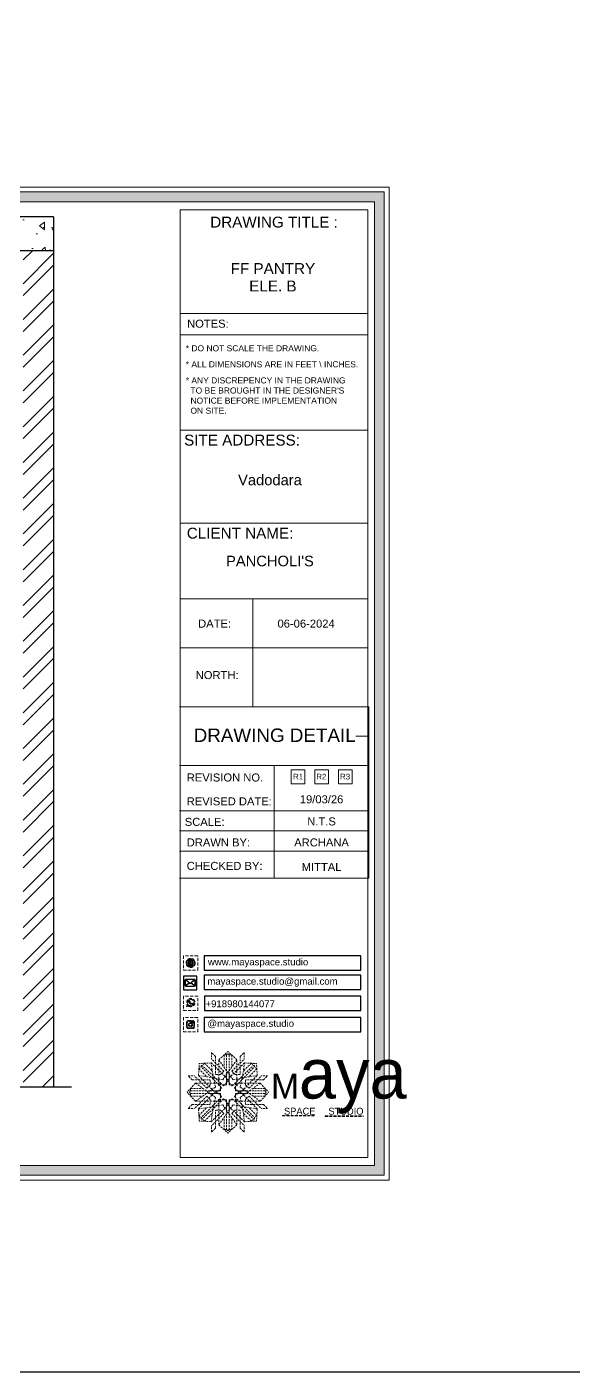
# Model space of a CAD drawing. Header units: millimetres. Extents: x 56222 to 3066687, y -650199 to -121287.
# Drawn here: x 133552.8 to 133633.8, y -184657.9 to -184458.4 of the extents above; entities that cross this region are included whole.
import ezdxf
from ezdxf.enums import TextEntityAlignment as Align

# ---------------------------------------------------------------- set-up
doc = ezdxf.new("R2010")
doc.units = ezdxf.units.MM
doc.header["$MEASUREMENT"] = 0
doc.linetypes.add('CENTER', pattern=[2, 1.25, -0.25, 0.25, -0.25])
doc.linetypes.add('DASHEDX2', pattern=[1.5, 1, -0.5])
doc.layers.add('AR HATCH-7', color=7, linetype='Continuous')
for name, color, linetype, lineweight in [('COLUMN', 1, 'Continuous', 30), ('Dimension', 10, 'DASHEDX2', 20), ('NAME PLATE', 7, 'Continuous', 25), ('SECTION ( SLAB PLine )', 104, 'Continuous', 30), ('TILE', 14, 'Continuous', 9), ('XX~SLAB ( BEAM )~ ( DIM )', 7, 'Continuous', 9)]:
    doc.layers.add(name, color=color, linetype=linetype, lineweight=lineweight)
doc.styles.add('Arial', font='arial.ttf')
doc.styles.get("Standard").update_dxf_attribs({"font": 'arial.ttf', "height": 6})

# ---------------------------------------------------------------- blocks, each defined once
blk = doc.blocks.new('FSFSF')
at = {"color": 42, "lineweight": 5, "true_color": 0xe0ac11}
for p, q in [((28600.03, 143.51), (28600.03, 140.16)), ((28602.15, 141.41), (28600.03, 143.51)), ((28602.15, 141.41), (28602.15, 131.95)), ((28603.86, 139.69), (28608.58, 144.08)), ((28607.9, 142.22), (28606.58, 142.22)), ((28606.58, 142.22), (28606.58, 135.84)), ((28607.9, 142.22), (28608.58, 142.85)), ((28607.9, 142.22), (28607.9, 126.58)), ((28613.31, 139.69), (28608.58, 144.08)), ((28609.27, 142.22), (28608.59, 142.85)), ((28609.27, 142.22), (28609.27, 126.58)), ((28609.27, 142.22), (28610.59, 142.22)), ((28610.59, 142.22), (28610.59, 135.84)), ((28615.02, 141.41), (28617.14, 143.51)), ((28615.02, 141.41), (28615.02, 131.95)), ((28617.14, 143.51), (28617.14, 140.16)), ((28593.19, 131.45), (28593.54, 137.71)), ((28593.39, 135), (28594.56, 136.12)), ((28593.39, 135), (28597.6, 130.78)), ((28599.8, 138.06), (28593.54, 137.71)), ((28595.12, 136.69), (28594.53, 136.69)), ((28594.56, 136.12), (28594.56, 136.71)), ((28605.17, 124.98), (28594.56, 136.12)), ((28596.24, 137.86), (28595.12, 136.69)), ((28606.27, 126.08), (28595.12, 136.69)), ((28596.24, 137.86), (28600.47, 133.65)), ((28601.03, 130), (28599.8, 138.06)), ((28599.8, 138.05), (28608.58, 129.56)), ((28606.47, 133.76), (28600.03, 140.16)), ((28603.86, 126.58), (28603.86, 139.69)), ((28603.86, 139.69), (28608.58, 133.02)), ((28613.31, 139.69), (28608.59, 133.02)), ((28617.37, 138.05), (28608.59, 129.56)), ((28610.7, 133.76), (28617.14, 140.16)), ((28610.9, 126.08), (28622.05, 136.69)), ((28612.02, 124.98), (28622.62, 136.12)), ((28613.31, 126.58), (28613.31, 139.69)), ((28616.14, 130), (28617.37, 138.06)), ((28620.93, 137.86), (28616.7, 133.65)), ((28617.37, 138.06), (28623.63, 137.71)), ((28623.8, 135), (28619.59, 130.78)), ((28620.93, 137.86), (28622.05, 136.69)), ((28622.05, 136.69), (28622.64, 136.69)), ((28622.62, 136.12), (28622.62, 136.71)), ((28623.8, 135), (28622.62, 136.12)), ((28624, 131.45), (28623.65, 137.71)), ((28591.56, 127.39), (28587.17, 122.66)), ((28587.73, 131.22), (28591.08, 131.22)), ((28589.84, 129.1), (28587.73, 131.22)), ((28589.84, 129.1), (28599.29, 129.1)), ((28597.49, 124.78), (28591.08, 131.22)), ((28604.66, 127.39), (28591.56, 127.39)), ((28591.56, 127.39), (28598.23, 122.67)), ((28593.19, 131.45), (28601.69, 122.67)), ((28601.25, 130.22), (28593.19, 131.45)), ((28599.29, 126.5), (28599.29, 129.1)), ((28605.86, 129.18), (28601.03, 130)), ((28602.07, 125.39), (28601.25, 130.22)), ((28604.75, 131.95), (28602.15, 131.95)), ((28603.68, 126.54), (28603.68, 127.39)), ((28604.71, 127.57), (28603.86, 127.57)), ((28604.66, 123.35), (28604.66, 127.39)), ((28604.7, 126.58), (28604.71, 127.57)), ((28606.47, 133.76), (28604.75, 131.95)), ((28605.86, 129.18), (28608.58, 133.02)), ((28606.27, 126.08), (28608.58, 128.27)), ((28607.9, 128.92), (28608.58, 129.56)), ((28607.9, 128.92), (28608.58, 128.27)), ((28611.31, 129.18), (28608.59, 133.02)), ((28609.27, 128.92), (28608.59, 129.56)), ((28609.27, 128.92), (28608.59, 128.27)), ((28610.9, 126.08), (28608.59, 128.27)), ((28610.7, 133.76), (28612.42, 131.95)), ((28611.31, 129.18), (28616.14, 130)), ((28612.42, 131.95), (28615.02, 131.95)), ((28612.46, 126.58), (28612.46, 127.57)), ((28612.46, 127.57), (28613.31, 127.57)), ((28612.52, 123.35), (28612.52, 127.39)), ((28612.52, 127.39), (28625.63, 127.39)), ((28613.51, 126.54), (28613.51, 127.39)), ((28615.12, 125.39), (28615.94, 130.22)), ((28623.99, 131.45), (28615.5, 122.67)), ((28615.94, 130.22), (28624, 131.45)), ((28627.34, 129.1), (28617.89, 129.1)), ((28617.89, 126.5), (28617.89, 129.1)), ((28625.63, 127.39), (28618.96, 122.67)), ((28619.7, 124.78), (28626.1, 131.22)), ((28625.63, 127.39), (28630.02, 122.66)), ((28629.45, 131.22), (28626.1, 131.22)), ((28627.34, 129.1), (28629.45, 131.22)), ((28591.56, 117.94), (28587.17, 122.66)), ((28589.03, 123.35), (28588.4, 122.67)), ((28589.03, 121.98), (28588.4, 122.65)), ((28589.03, 123.35), (28589.03, 124.67)), ((28589.03, 124.67), (28595.4, 124.67)), ((28589.03, 123.35), (28604.66, 123.35)), ((28589.03, 121.98), (28604.66, 121.98)), ((28589.03, 121.98), (28589.03, 120.66)), ((28589.03, 120.66), (28595.4, 120.66)), ((28597.49, 120.54), (28591.08, 114.11)), ((28591.56, 117.94), (28598.23, 122.65)), ((28593.19, 113.88), (28601.69, 122.65)), ((28605.17, 120.35), (28594.56, 109.2)), ((28597.49, 124.78), (28599.29, 126.5)), ((28597.49, 120.54), (28599.29, 118.83)), ((28602.07, 125.39), (28598.23, 122.67)), ((28602.07, 119.94), (28598.23, 122.65)), ((28602.33, 123.35), (28601.69, 122.67)), ((28602.33, 121.98), (28601.69, 122.65)), ((28602.33, 123.35), (28602.97, 122.67)), ((28602.33, 121.98), (28602.97, 122.65)), ((28605.17, 124.98), (28602.97, 122.67)), ((28605.17, 120.35), (28602.97, 122.65)), ((28604.66, 126.54), (28603.68, 126.54)), ((28607.9, 126.58), (28603.86, 126.58)), ((28604.66, 121.98), (28604.66, 117.94)), ((28609.27, 126.58), (28613.31, 126.58)), ((28612.02, 124.98), (28614.21, 122.67)), ((28612.02, 120.35), (28614.21, 122.65)), ((28612.02, 120.35), (28622.62, 109.2)), ((28612.52, 126.54), (28613.51, 126.54)), ((28628.16, 123.35), (28612.52, 123.35)), ((28612.52, 121.98), (28612.52, 117.94)), ((28628.16, 121.98), (28612.52, 121.98)), ((28614.85, 123.35), (28614.21, 122.67)), ((28614.85, 121.98), (28614.21, 122.65)), ((28614.85, 123.35), (28615.5, 122.67)), ((28614.85, 121.98), (28615.5, 122.65)), ((28615.12, 125.39), (28618.96, 122.67)), ((28615.12, 119.94), (28618.96, 122.65)), ((28623.99, 113.88), (28615.5, 122.65)), ((28619.7, 124.78), (28617.89, 126.5)), ((28619.7, 120.54), (28617.89, 118.83)), ((28625.63, 117.94), (28618.96, 122.65)), ((28619.7, 120.54), (28626.1, 114.11)), ((28628.16, 124.67), (28621.78, 124.67)), ((28628.16, 120.66), (28621.78, 120.66)), ((28625.63, 117.94), (28630.02, 122.66)), ((28628.16, 123.35), (28628.16, 124.67)), ((28628.16, 123.35), (28628.78, 122.67)), ((28628.16, 121.98), (28628.78, 122.65)), ((28628.16, 121.98), (28628.16, 120.66)), ((28589.84, 116.23), (28587.73, 114.11)), ((28587.73, 114.11), (28591.08, 114.11)), ((28589.84, 116.23), (28599.29, 116.23)), ((28604.66, 117.94), (28591.56, 117.94)), ((28601.25, 115.1), (28593.19, 113.87)), ((28593.19, 113.87), (28593.54, 107.62)), ((28593.39, 110.32), (28597.6, 114.55)), ((28606.27, 119.15), (28595.12, 108.54)), ((28599.29, 118.83), (28599.29, 116.23)), ((28599.8, 107.17), (28608.58, 115.67)), ((28601.03, 115.23), (28599.8, 107.17)), ((28605.86, 116.05), (28601.03, 115.23)), ((28602.07, 119.94), (28601.25, 115.1)), ((28602.15, 103.82), (28602.15, 113.27)), ((28604.75, 113.27), (28602.15, 113.27)), ((28604.66, 118.78), (28603.68, 118.78)), ((28603.68, 118.78), (28603.68, 117.94)), ((28607.9, 118.65), (28603.86, 118.65)), ((28603.86, 118.65), (28603.86, 105.54)), ((28604.71, 117.66), (28603.86, 117.66)), ((28604.7, 118.65), (28604.71, 117.66)), ((28606.47, 111.47), (28604.75, 113.27)), ((28605.86, 116.05), (28608.58, 112.21)), ((28606.27, 119.15), (28608.58, 116.96)), ((28607.9, 103.01), (28607.9, 118.65)), ((28607.9, 116.31), (28608.58, 116.96)), ((28607.9, 116.31), (28608.58, 115.67)), ((28610.9, 119.15), (28608.59, 116.96)), ((28609.27, 116.31), (28608.59, 116.96)), ((28609.27, 116.31), (28608.59, 115.67)), ((28611.31, 116.05), (28608.59, 112.21)), ((28617.37, 107.17), (28608.59, 115.67)), ((28609.27, 118.65), (28613.31, 118.65)), ((28609.27, 103.01), (28609.27, 118.65)), ((28610.7, 111.47), (28612.42, 113.27)), ((28610.9, 119.15), (28622.05, 108.54)), ((28611.31, 116.05), (28616.14, 115.23)), ((28612.42, 113.27), (28615.02, 113.27)), ((28612.46, 118.65), (28612.46, 117.66)), ((28612.46, 117.66), (28613.31, 117.66)), ((28612.52, 118.78), (28613.51, 118.78)), ((28612.52, 117.94), (28625.63, 117.94)), ((28613.31, 118.65), (28613.31, 105.54)), ((28613.51, 118.78), (28613.51, 117.94)), ((28615.02, 103.82), (28615.02, 113.27)), ((28615.12, 119.94), (28615.94, 115.1)), ((28615.94, 115.1), (28624, 113.87)), ((28616.14, 115.23), (28617.37, 107.17)), ((28617.89, 118.83), (28617.89, 116.23)), ((28627.34, 116.23), (28617.89, 116.23)), ((28623.8, 110.32), (28619.59, 114.55)), ((28624, 113.87), (28623.65, 107.62)), ((28629.45, 114.11), (28626.1, 114.11)), ((28627.34, 116.23), (28629.45, 114.11)), ((28593.39, 110.32), (28594.56, 109.2)), ((28599.8, 107.17), (28593.54, 107.52)), ((28595.12, 108.54), (28594.53, 108.54)), ((28594.56, 109.2), (28594.56, 108.61)), ((28596.24, 107.37), (28595.12, 108.54)), ((28596.24, 107.37), (28600.47, 111.58)), ((28606.47, 111.47), (28600.03, 105.07)), ((28603.86, 105.54), (28608.58, 112.21)), ((28606.58, 103.01), (28606.58, 109.38)), ((28613.31, 105.54), (28608.59, 112.21)), ((28610.59, 103.01), (28610.59, 109.38)), ((28610.7, 111.47), (28617.14, 105.07)), ((28620.93, 107.37), (28616.7, 111.58)), ((28617.37, 107.17), (28623.63, 107.52)), ((28620.93, 107.37), (28622.05, 108.54)), ((28622.05, 108.54), (28622.64, 108.54)), ((28623.8, 110.32), (28622.62, 109.2)), ((28622.62, 109.2), (28622.62, 108.61)), ((28600.03, 101.71), (28600.03, 105.07)), ((28602.15, 103.82), (28600.03, 101.71)), ((28603.86, 105.54), (28608.58, 101.15)), ((28607.9, 103.01), (28606.58, 103.01)), ((28607.9, 103.01), (28608.58, 102.38)), ((28613.31, 105.54), (28608.58, 101.15)), ((28609.27, 103.01), (28608.59, 102.38)), ((28609.27, 103.01), (28610.59, 103.01)), ((28615.02, 103.82), (28617.14, 101.71)), ((28617.14, 101.71), (28617.14, 105.07))]:
    blk.add_line(p, q, dxfattribs=at)
blk = doc.blocks.new('hgwg')
at = {"layer": 'Dimension', "true_color": 0xd39e00}
h = blk.add_hatch(color=42, dxfattribs=at)
h.dxf.hatch_style = 1
h.paths.add_polyline_path([(27505.71, 45.05), (27494.27, 45.05), (27494.27, 44.9), (27505.71, 44.9)])
h = blk.add_hatch(color=42, dxfattribs=at)
h.dxf.hatch_style = 1
h.paths.add_polyline_path([(27523.3, 44.9), (27509.68, 44.9), (27509.68, 44.75), (27523.3, 44.75)])
at = {"layer": 'Dimension', "color": 42, "true_color": 0xd39e00}
for p, q in [((27494.27, 45.05), (27505.71, 45.05)), ((27494.27, 44.9), (27494.27, 45.05)), ((27494.27, 44.9), (27505.71, 44.9)), ((27505.71, 45.05), (27505.71, 44.9)), ((27509.68, 44.9), (27523.3, 44.9)), ((27509.68, 44.9), (27509.68, 44.75)), ((27509.68, 44.75), (27523.3, 44.75)), ((27523.3, 44.75), (27523.3, 44.9))]:
    blk.add_line(p, q, dxfattribs=at)
at = {"layer": 'Dimension', "color": 42, "true_color": 0xd39e00, "attachment_point": 1}
for s, width, insert, char_height in [('{\\fCinzel|b0|i0|c0|p2;\\H1.5x;M\\fAmsterdam One|b0|i0|c0|p2;\\H2x;aya}', 85.3277, (27490.17, 69.17), 6), ('{\\fCinzel|b0|i0|c0|p0;SPACE     STUDIO}', 66.129, (27494.83, 47.86), 2.5)]:
    blk.add_mtext_dynamic_manual_height_columns(s, width=width, gutter_width=30, heights=[0], dxfattribs=dict(at, insert=insert, char_height=char_height))
blk = doc.blocks.new('QEGW4TG')
at = {"layer": 'Dimension', "true_color": 0x000000}
h = blk.add_hatch(color=18, dxfattribs=at)
h.dxf.hatch_style = 1
h.paths.add_polyline_path([(1.19, 1.98), (1.03, 1.3, 0.550912), (1.11, 1.23), (1.75, 1.39, 6.344125)])
h.paths.add_polyline_path([(1.81, 1.7), (1.4, 1.6), (1.5, 2.03, -9.071339)], flags=16)
h.paths.add_polyline_path([(1.75, 2.69, -0.387513), (1.89, 3.19, -0.360742), (2.01, 3.18), (2.17, 2.86, -0.071517), (2.06, 2.73, 0.321676), (2.05, 2.65, 0.122183), (2.53, 2.25, 0.066047), (2.69, 1.93, 0.375674), (3.11, 2.16, 0.526753), (3.03, 2.29), (2.79, 2.37, 0.273721), (2.69, 2.34, 0.040749), (2.63, 2.27, -2.427977), (2.45, 2, -0.190785)], flags=0)
h = blk.add_hatch(color=18, dxfattribs=at)
h.dxf.hatch_style = 1
h.paths.add_polyline_path([(2.69, 2.34, 0.040749), (2.63, 2.27, -0.441282), (2.53, 2.25, -0.11828), (2.06, 2.64, -0.441282), (2.07, 2.74, 0.040749), (2.13, 2.81, 0.290083), (2.14, 2.92), (2.01, 3.18, 0.316231), (1.91, 3.2, 0.190337), (1.73, 3, 0.170513), (1.72, 2.74, 0.252784), (2.69, 1.93, 0.170513), (2.95, 1.97, 0.190337), (3.11, 2.18, 0.466684), (3.03, 2.29), (2.79, 2.37, 0.273721)])
for p, q in [((1.19, 1.98), (1.03, 1.3)), ((1.1, 1.23), (1.75, 1.39)), ((1.5, 2.03), (1.4, 1.6)), ((1.4, 1.6), (1.81, 1.7)), ((2.01, 3.18), (2.14, 2.92)), ((3.07, 2.28), (2.8, 2.36))]:
    blk.add_line(p, q)
blk.add_lwpolyline([(0, 0), (4.68, 0), (4.68, 4.68), (0, 4.68)], close=True)
for centre, radius, start, end in [((1.09, 1.29), 0.0598, 164.8483, 282.1458), ((2.39, 2.56), 1.34, 241.4727, 205.6422), ((2.39, 2.56), 1.04, 235.9962, 210.8333), ((2.09, 2.87), 0.39, 159.7007, 198.4072), ((2.96, 3.23), 1.33, 201.4218, 258.1669), ((2.07, 2.87), 0.364, 118.9685, 159.3648), ((1.94, 3.12), 0.0896, 41.8985, 123.1344), ((2.11, 2.68), 0.066, 135.9932, 224.8892), ((1.67, 3.16), 0.586, 312.4617, 321.8728), ((3.12, 3.42), 1.31, 216.5455, 243.5279), ((2.05, 2.87), 0.104, 320.3924, 28.6971), ((2.57, 2.3), 0.066, 234.2482, 323.1441), ((3.11, 1.94), 0.586, 137.2645, 146.6756), ((2.76, 2.27), 0.104, 70.4402, 138.745), ((2.75, 2.31), 0.39, 260.7301, 299.4366), ((2.76, 2.29), 0.364, 299.7725, 340.1688), ((3.03, 2.2), 0.0896, 336.0029, 57.2388)]:
    blk.add_arc(centre, radius, start, end)
blk = doc.blocks.new('ASGERG')
at = {"layer": 'Dimension', "true_color": 0x000000}
h = blk.add_hatch(color=18, dxfattribs=at)
h.dxf.hatch_style = 1
h.paths.add_polyline_path([(0.99, 1.7, 0.402382), (1.83, 1.03), (2.96, 1.03, 0.426145), (3.66, 1.9), (3.66, 2.99, 0.402382), (2.83, 3.67), (1.69, 3.67, 0.426145), (0.99, 2.79)])
h.paths.add_polyline_path([(1.27, 1.72, 0.402382), (1.8, 1.3), (2.94, 1.3, 0.426145), (3.38, 1.85), (3.38, 2.97, 0.402382), (2.85, 3.4), (1.72, 3.4, 0.426145), (1.27, 2.85)], flags=16)
h.paths.add_polyline_path([(3.02, 2.35, -1), (1.64, 2.35, -1)], flags=0)
h.paths.add_polyline_path([(2.74, 2.35, -1), (1.92, 2.35, -1)], flags=0)
h.paths.add_polyline_path([(3.19, 3.02, -1), (2.86, 3.02, -1)], flags=0)
h.paths.add_polyline_path([(1.64, 2.35, 1), (3.02, 2.35, 1)], flags=0)
h = blk.add_hatch(color=18, dxfattribs=at)
h.dxf.hatch_style = 1
h.paths.add_polyline_path([(1.64, 2.35, 1), (3.02, 2.35, 1)])
h.paths.add_polyline_path([(2.74, 2.35, 1), (1.92, 2.35, 1)], flags=16)
h = blk.add_hatch(color=18, dxfattribs=at)
h.dxf.hatch_style = 1
h.paths.add_polyline_path([(3.19, 3.02, 1), (2.86, 3.02, 1)])
for p, q in [((0.99, 2.99), (0.99, 1.7)), ((1.27, 2.97), (1.27, 1.72)), ((1.69, 3.67), (2.96, 3.67)), ((1.69, 1.03), (2.96, 1.03)), ((2.94, 3.4), (1.72, 3.4)), ((2.94, 1.3), (1.72, 1.3)), ((3.38, 2.97), (3.38, 1.72)), ((3.66, 2.99), (3.66, 1.7))]:
    blk.add_line(p, q)
blk.add_lwpolyline([(0, 0), (4.68, 0), (4.68, 4.68), (0, 4.68)], close=True)
for centre, radius in [((2.33, 2.35), 0.694), ((2.33, 2.35), 0.414), ((3.02, 3.02), 0.168)]:
    blk.add_circle(centre, radius)
for centre, radius, start, end in [((1.76, 2.89), 0.778, 94.8631, 172.8127), ((1.76, 1.8), 0.778, 187.1873, 265.1369), ((1.76, 2.91), 0.491, 94.8631, 172.8127), ((1.76, 1.78), 0.491, 187.1873, 265.1369), ((2.9, 2.91), 0.491, 7.1873, 85.1369), ((2.9, 1.78), 0.491, 274.8631, 352.8127), ((2.89, 2.89), 0.778, 7.1873, 85.1369), ((2.89, 1.8), 0.778, 274.8631, 352.8127)]:
    blk.add_arc(centre, radius, start, end)
blk = doc.blocks.new('DTGWEGEARG')
at = {"layer": 'Dimension', "true_color": 0x000000}
h = blk.add_hatch(color=18, dxfattribs=at)
h.dxf.hatch_style = 1
h.paths.add_polyline_path([(3.83, 2.34, 1), (0.85, 2.34, 1)])
h.paths.add_polyline_path([(2.41, 1.12), (2.41, 1.69, -0.058279), (2.81, 1.63, -0.103353)], flags=16)
h.paths.add_polyline_path([(2.26, 1.13, -0.101741), (1.87, 1.63, -0.057171), (2.26, 1.69)], flags=16)
h.paths.add_polyline_path([(2.17, 1.01, -0.105795), (1.72, 1.58, 0.055205), (1.38, 1.41, 0.169822)], flags=16)
h.paths.add_polyline_path([(3.02, 1.72, 0.081336), (3.13, 2.27), (3.68, 2.27, -0.152069), (3.4, 1.52, 0.05687)], flags=16)
h.paths.add_polyline_path([(2.87, 1.77, 0.061945), (2.41, 1.84), (2.41, 2.27), (2.98, 2.27, -0.081344)], flags=16)
h.paths.add_polyline_path([(2.26, 1.84, 0.060923), (1.8, 1.77, -0.081344), (1.7, 2.27), (2.26, 2.27)], flags=16)
h.paths.add_polyline_path([(1.66, 1.72, 0.05687), (1.28, 1.52, -0.152069), (1, 2.27), (1.55, 2.27, 0.081336)], flags=16)
h.paths.add_polyline_path([(2.98, 2.42), (2.41, 2.42), (2.41, 2.83, 0.061945), (2.87, 2.91, -0.080009)], flags=16)
h.paths.add_polyline_path([(3.13, 2.42, 0.080116), (3.02, 2.96, 0.127778), (2.51, 3.67, -0.36029), (3.68, 2.42)], flags=16)
h.paths.add_polyline_path([(2.26, 2.42), (1.7, 2.42, -0.080009), (1.8, 2.91, 0.060923), (2.26, 2.84)], flags=16)
h.paths.add_polyline_path([(1.55, 2.42), (1, 2.42, -0.150466), (1.28, 3.16, 0.05687), (1.66, 2.96, 0.080116)], flags=16)
h.paths.add_polyline_path([(2.41, 2.98), (2.41, 3.56, -0.103353), (2.81, 3.05, -0.058279)], flags=16)
h.paths.add_polyline_path([(2.26, 2.99, -0.057171), (1.87, 3.05, -0.101741), (2.26, 3.55)], flags=16)
h.paths.add_polyline_path([(1.72, 3.1, -0.055205), (1.38, 3.27, -0.169822), (2.17, 3.67, 0.105795)], flags=16)
blk.add_lwpolyline([(0, 0), (4.68, 0), (4.68, 4.68), (0, 4.68)], close=True)
at = {"layer": 'Dimension', "color": 18, "true_color": 0x000000}
for p, q in [((1, 2.42), (1.55, 2.42)), ((1, 2.27), (1.55, 2.27)), ((1.7, 2.42), (2.26, 2.42)), ((1.7, 2.27), (2.26, 2.27)), ((2.26, 3.55), (2.26, 2.99)), ((2.26, 2.84), (2.26, 2.42)), ((2.26, 2.27), (2.26, 1.84)), ((2.26, 1.69), (2.26, 1.13)), ((2.41, 3.56), (2.41, 2.98)), ((2.41, 2.83), (2.41, 2.42)), ((2.41, 2.42), (2.98, 2.42)), ((2.41, 2.27), (2.98, 2.27)), ((2.41, 2.27), (2.41, 1.84)), ((2.41, 1.69), (2.41, 1.12)), ((3.13, 2.42), (3.68, 2.42)), ((3.13, 2.27), (3.68, 2.27))]:
    blk.add_line(p, q, dxfattribs=at)
blk.add_circle((2.34, 2.34), 1.49, dxfattribs=at)
for centre, radius, start, end in [((2.34, 2.34), 1.34, 142.3819, 176.6093), ((2.34, 2.34), 1.34, 183.0315, 217.6181), ((2.34, 4.74), 1.9, 236.1399, 249.1595), ((2.34, -0.06), 1.9, 110.8405, 123.8601), ((2.34, 2.34), 1.34, 97.3549, 135.9073), ((2.34, 4.74), 1.75, 236.7417, 249.3811), ((2.34, -0.06), 1.75, 110.6189, 123.2583), ((2.34, 2.34), 1.34, 224.0927, 262.6451), ((3.28, 2.34), 1.73, 159.0567, 177.3789), ((3.28, 2.34), 1.73, 182.3435, 200.9433), ((3.28, 2.34), 1.58, 158.8325, 177.1302), ((3.28, 2.34), 1.58, 182.5658, 201.1675), ((3.28, 2.34), 1.73, 129.9301, 154.0867), ((3.28, 2.34), 1.73, 205.9133, 230.0699), ((2.34, 4.74), 1.9, 253.6799, 267.6253), ((2.34, -0.06), 1.9, 92.3747, 106.3201), ((3.28, 2.34), 1.58, 130.1073, 153.3446), ((2.34, 4.74), 1.75, 254.3336, 267.422), ((2.34, -0.06), 1.75, 92.578, 105.6664), ((3.28, 2.34), 1.58, 206.6554, 229.8927), ((1.4, 2.34), 1.58, 26.6554, 50.2584), ((2.34, 4.74), 1.75, 272.3248, 285.6664), ((2.34, 4.74), 1.9, 272.1415, 286.3201), ((2.34, -0.06), 1.9, 73.6799, 87.8585), ((2.34, -0.06), 1.75, 74.3336, 87.6752), ((1.4, 2.34), 1.58, 309.7416, 333.3446), ((2.34, 2.34), 1.34, 3.3907, 82.6451), ((1.4, 2.34), 1.73, 25.9133, 50.0699), ((1.4, 2.34), 1.73, 309.9301, 334.0867), ((2.34, 2.34), 1.34, 277.3549, 315.9073), ((1.4, 2.34), 1.58, 2.8698, 21.1675), ((1.4, 2.34), 1.58, 338.8325, 357.4342), ((2.34, 4.74), 1.75, 290.6189, 303.2583), ((2.34, -0.06), 1.75, 56.7417, 69.3811), ((2.34, 4.74), 1.9, 290.8405, 303.8601), ((1.4, 2.34), 1.73, 2.6211, 20.9433), ((1.4, 2.34), 1.73, 339.0567, 357.6565), ((2.34, -0.06), 1.9, 56.1399, 69.1595), ((2.34, 2.34), 1.34, 322.3819, 356.9685)]:
    blk.add_arc(centre, radius, start, end, dxfattribs=at)

msp = doc.modelspace()

# ---------------------------------------------------------------- hatches: boundary and pattern name
at = {"layer": 'AR HATCH-7', "linetype": 'CENTER', "lineweight": 15, "true_color": 0x939598}
h = msp.add_hatch(dxfattribs=at)
h.set_pattern_fill('AR-CONC', color=252, angle=225)
h.set_pattern_definition([(275, (-1304.4064, 1046.342), (-5.51551999, -4.62807079), [0.75, -8.25]), (220, (-1304.4064, 1046.342), (6.29992167, -4.3376815), [0.6, -6.6]), (325.4514445, (-1304.866, 1045.956), (0.78440164, -8.96575221), [0.63740192, -7.01142112]), (271.1842, (-1302.992, 1044.928), (-8.71693388, -6.37613776), [1.125, -12.375]), (321.6356355, (-1303.719, 1044.396), (0.2790007, -13.4971167), [0.9561034, -10.5171376]), (216.184164, (-1302.992, 1044.928), (0.2790007, -13.4971167), [0.9, -9.9]), (246, (-1304.053, 1044.574), (-7.06771572, -1.37382476), [0.75, -8.25]), (191, (-1304.053, 1044.574), (3.40708593, -6.84808435), [0.6, -6.6]), (296.4514447, (-1304.642, 1044.4596), (-3.66062975, -8.22190906), [0.6374019, -7.01142112]), (262.5, (-1304.4064, 1046.3419), (2.267931853, -2.439898176), [0, -6.52, 0, -6.7, 0, -6.625]), (232.5, (-1304.4064, 1046.342), (0.92872942, -4.6490945), [0, -3.82, 0, -6.37, 0, -2.525]), (192.5, (-1302.8295, 1047.9187), (-3.934181673, -3.615207618), [0, -2.5, 0, -7.8, 0, -10.35]), (182.5, (-1302.1224, 1048.626), (-3.41589983, -4.83159807), [0, -3.25, 0, -5.18, 0, -7.35])])
h.paths.add_polyline_path([(133556.78, -184486.58), (133427.78, -184486.58), (133427.78, -184503.58), (133432.28, -184503.58), (133432.28, -184497.58), (133432.28, -184491.58), (133556.78, -184491.58)])
h = msp.add_hatch(dxfattribs=at)
h.set_pattern_fill('ANSI32', color=252, scale=10)
h.set_pattern_definition([(45, (-969.7183, 1046.342), (-2.65165043, 2.65165043), []), (45, (-967.9506, 1046.342), (-2.65165043, 2.65165043), [])])
h.paths.add_polyline_path([(133556.78, -184491.58), (133552.28, -184491.58), (133552.28, -184615.58), (133556.78, -184615.58)])
at = {"layer": 'Dimension', "linetype": 'Continuous', "true_color": 0xd39e00}
h = msp.add_hatch(color=42, dxfattribs=at)
h.paths.add_polyline_path([(133398.62, -184628.7), (133605.8, -184628.7), (133605.8, -184482.87), (133398.62, -184482.87)])
h.paths.add_polyline_path([(133400.07, -184627.25), (133604.34, -184627.25), (133604.34, -184484.33), (133400.07, -184484.33)], flags=16)
at = {"layer": 'Dimension', "true_color": 0x000000}
h = msp.add_hatch(color=18, dxfattribs=at)
h.dxf.hatch_style = 1
h.paths.add_polyline_path([(133577.63, -184600.69, 0.414214), (133577.79, -184600.53), (133577.79, -184599.76, 0.414214), (133577.63, -184599.61), (133576.41, -184599.61, 0.414214), (133576.25, -184599.76), (133576.25, -184600.53, 0.414214), (133576.41, -184600.69)])
h.paths.add_polyline_path([(133577.13, -184600.22), (133577.7, -184600.6, -0.198912), (133577.63, -184600.63), (133576.41, -184600.63, -0.198912), (133576.34, -184600.6), (133576.91, -184600.22), (133577.02, -184600.33)], flags=16)
h.paths.add_polyline_path([(133577.02, -184600.25), (133576.4, -184599.66, -0.028783), (133576.41, -184599.66), (133577.63, -184599.66, -0.028783), (133577.64, -184599.66)], flags=16)
h.paths.add_polyline_path([(133577.18, -184600.18), (133577.7, -184599.69, -0.202482), (133577.73, -184599.76), (133577.73, -184600.53, -0.043076), (133577.73, -184600.55)], flags=16)
h.paths.add_polyline_path([(133576.86, -184600.18), (133576.31, -184600.55, -0.043076), (133576.31, -184600.53), (133576.31, -184599.76, -0.202482), (133576.34, -184599.69)], flags=16)

# ---------------------------------------------------------------- linework, layer by layer
at = {"color": 18, "true_color": 0x000000}
for points in [[(133579.12, -184598.27), (133602.34, -184598.27), (133602.34, -184596.15), (133579.12, -184596.15)], [(133579.12, -184601.16), (133602.34, -184601.16), (133602.34, -184599.04), (133579.12, -184599.04)], [(133579.13, -184604.25), (133602.34, -184604.25), (133602.34, -184602.13), (133579.13, -184602.13)], [(133579.12, -184607.42), (133602.34, -184607.42), (133602.34, -184605.29), (133579.12, -184605.29)]]:
    msp.add_lwpolyline(points, close=True, dxfattribs=at)
msp.add_lwpolyline([(133576.01, -184601.18), (133578.03, -184601.18), (133578.03, -184599.16), (133576.01, -184599.16)], close=True)
at = {"layer": 'COLUMN'}
msp.add_line((133425.42, -184615.58), (133559.43, -184615.58), dxfattribs=at)
at = {"layer": 'Dimension', "color": 42, "linetype": 'Continuous', "true_color": 0xd39e00}
for p, q in [((133603.36, -184500.91), (133575.52, -184500.91)), ((133603.36, -184504.04), (133575.52, -184504.04)), ((133603.36, -184518.19), (133575.52, -184518.19)), ((133603.36, -184531.99), (133575.52, -184531.99)), ((133603.36, -184543.23), (133575.52, -184543.23)), ((133586.29, -184543.23), (133586.29, -184559.22)), ((133603.36, -184550.47), (133575.52, -184550.47)), ((133603.53, -184559.22), (133575.43, -184559.22)), ((133603.53, -184559.22), (133603.53, -184584.66)), ((133601.59, -184563.58), (133603.53, -184563.58)), ((133575.43, -184567.94), (133603.53, -184567.94)), ((133589.48, -184584.66), (133589.48, -184567.94)), ((133603.53, -184574.63), (133575.43, -184574.63)), ((133603.53, -184577.64), (133575.43, -184577.64)), ((133603.53, -184580.65), (133575.43, -184580.65)), ((133575.43, -184584.66), (133603.53, -184584.66))]:
    msp.add_line(p, q, dxfattribs=at)
at = {"layer": 'Dimension', "color": 18, "linetype": 'Continuous', "true_color": 0x000000}
for p, q in [((133576.25, -184599.76), (133576.25, -184600.53)), ((133576.31, -184599.76), (133576.31, -184600.53)), ((133576.34, -184599.69), (133576.86, -184600.18)), ((133576.4, -184599.66), (133577.02, -184600.25)), ((133576.41, -184599.61), (133577.63, -184599.61)), ((133576.41, -184599.66), (133577.63, -184599.66)), ((133577.02, -184600.25), (133577.64, -184599.66)), ((133577.18, -184600.18), (133577.7, -184599.69)), ((133577.73, -184599.76), (133577.73, -184600.53)), ((133577.79, -184599.76), (133577.79, -184600.53)), ((133576.31, -184600.55), (133576.86, -184600.18)), ((133576.34, -184600.6), (133576.91, -184600.22)), ((133576.41, -184600.63), (133577.63, -184600.63)), ((133576.41, -184600.69), (133577.63, -184600.69)), ((133576.91, -184600.22), (133577.02, -184600.33)), ((133577.02, -184600.33), (133577.13, -184600.22)), ((133577.7, -184600.6), (133577.13, -184600.22)), ((133577.73, -184600.55), (133577.18, -184600.18))]:
    msp.add_line(p, q, dxfattribs=at)
at = {"layer": 'Dimension', "color": 42, "linetype": 'Continuous', "true_color": 0xd39e00}
for points in [[(133397.89, -184482.15), (133606.52, -184482.15), (133606.52, -184629.43), (133397.89, -184629.43)], [(133398.62, -184482.87), (133605.8, -184482.87), (133605.8, -184628.7), (133398.62, -184628.7)], [(133400.07, -184484.33), (133604.34, -184484.33), (133604.34, -184627.25), (133400.07, -184627.25)], [(133591.97, -184568.59), (133594.02, -184568.59), (133594.02, -184570.64), (133591.97, -184570.64)], [(133595.48, -184568.59), (133597.53, -184568.59), (133597.53, -184570.64), (133595.48, -184570.64)], [(133598.99, -184568.59), (133601.04, -184568.59), (133601.04, -184570.64), (133598.99, -184570.64)]]:
    msp.add_lwpolyline(points, close=True, dxfattribs=at)
at = {"layer": 'Dimension', "color": 42, "linetype": 'ByBlock', "true_color": 0xd39e00}
msp.add_lwpolyline([(133575.52, -184626.05), (133575.52, -184485.52), (133603.36, -184485.52), (133603.36, -184626.05)], close=True, dxfattribs=at)
at = {"layer": 'Dimension', "color": 18, "true_color": 0x000000}
for centre, radius, start, end in [((133576.41, -184599.76), 0.154, 90, 180), ((133576.41, -184599.76), 0.0965, 134.2135, 180), ((133576.41, -184599.76), 0.0965, 90, 96.5948), ((133577.63, -184599.76), 0.154, 0, 90), ((133577.63, -184599.76), 0.0965, 83.4052, 90), ((133577.63, -184599.76), 0.0965, 0, 45.7865), ((133576.41, -184600.53), 0.154, 180, 270), ((133576.41, -184600.53), 0.0965, 180, 189.8662), ((133576.41, -184600.53), 0.0965, 225, 270), ((133577.63, -184600.53), 0.154, 270, 0), ((133577.63, -184600.53), 0.0965, 270, 315), ((133577.63, -184600.53), 0.0965, 350.1338, 0)]:
    msp.add_arc(centre, radius, start, end, dxfattribs=at)
at = {"layer": 'SECTION ( SLAB PLine )', "color": 1}
for p, q in [((133556.78, -184486.58), (133427.78, -184486.58)), ((133556.78, -184486.58), (133556.78, -184491.58)), ((133556.78, -184491.58), (133432.28, -184491.58))]:
    msp.add_line(p, q, dxfattribs=at)
at = {"layer": 'TILE', "color": 3, "lineweight": 30}
msp.add_lwpolyline([(133149.69, -184283.07), (134104.7, -184283.07), (134104.7, -184657.89), (133149.69, -184657.89)], close=True, dxfattribs=at)
at = {"layer": 'XX~SLAB ( BEAM )~ ( DIM )', "lineweight": 30}
msp.add_line((133556.78, -184491.58), (133556.78, -184615.58), dxfattribs=at)

# ---------------------------------------------------------------- block references
at = {"layer": 'Dimension', "color": 42, "true_color": 0xd39e00}
for name, p, xscale, yscale, zscale in [('DTGWEGEARG', (133576.02, -184598.27), 0.4535583871797221, 0.4535583871797221, 0.4535583871797221), ('QEGW4TG', (133576.03, -184604.25), 0.4535583871797221, 0.4535583871797221, 0.4535583871797221), ('ASGERG', (133576.02, -184607.42), 0.4535583871797221, 0.4535583871797221, 0.4535583871797221), ('FSFSF', (125510.07, -184650.99), 0.2821719412992941, 0.2821719412992941, 0.2821719412992941), ('hgwg', (122268.97, -184638.39), 0.4117851521770672, 0.4117851521770672, 0.4117851521770672)]:
    msp.add_blockref(name, p, dxfattribs=dict(at, xscale=xscale, yscale=yscale, zscale=zscale))

# ---------------------------------------------------------------- texts
at = {"color": 18, "true_color": 0x000000, "char_height": 1.0141, "attachment_point": 1}
for s, width, gutter_width, insert in [('www.mayaspace.studio', 6.8104, 5.7, (133579.65, -184596.56)), ('mayaspace.studio@gmail.com', 4.2488, 3.55, (133579.57, -184599.42)), ('+918980144077', 16.5684, 3.55, (133579.3, -184602.76)), ('@mayaspace.studio', 4.2488, 3.55, (133579.57, -184605.67))]:
    msp.add_mtext_dynamic_manual_height_columns(s, width=width, gutter_width=gutter_width, heights=[0], dxfattribs=dict(at, insert=insert))
at = {"layer": 'NAME PLATE', "style": 'Arial'}
for s, height, p in [('DRAWING TITLE : ', 1.615, (133589.77, -184488.15)), ('FF PANTRY', 1.615, (133589.29, -184495.04)), ('ELE. B', 1.615, (133589.29, -184497.63)), ('NOTES:', 1.187, (133579.65, -184503)), ('SITE ADDRESS:', 1.615, (133584.71, -184520.48)), ('Vadodara', 1.561, (133588.85, -184526.36)), ('CLIENT NAME:', 1.615, (133584.42, -184534.28)), ("PANCHOLI'S", 1.561, (133588.85, -184538.38)), ('DATE:', 1.187, (133580.64, -184547.48)), ('06-06-2024', 1.187, (133594.21, -184547.48)), ('NORTH:', 1.187, (133581.02, -184555.11)), ('DRAWING DETAIL', 1.9967, (133589.55, -184564.44)), ('REVISION NO.', 1.1867, (133582.18, -184570.3)), ('REVISED DATE: ', 1.1867, (133583.05, -184573.84)), ('SCALE:', 1.187, (133579.17, -184576.88)), ('DRAWN BY:', 1.187, (133581.21, -184579.93)), ('ARCHANA', 1.187, (133596.5, -184579.93)), ('CHECKED BY:', 1.1867, (133582.13, -184583.41)), ('MITTAL', 1.187, (133596.5, -184583.57))]:
    msp.add_text(s, height=height, dxfattribs=at).set_placement(p, align=Align.CENTER)
for s, p in [('R1', (133592.28, -184570)), ('R2', (133595.72, -184570))]:
    msp.add_text(s, height=0.837, dxfattribs=at).set_placement(p)
at = {"layer": 'NAME PLATE', "char_height": 0.8975, "width": 34.6753, "attachment_point": 1, "style": 'Arial'}
for s, insert in [('* DO NOT SCALE THE DRAWING.', (133576.37, -184505.6)), ('* ALL DIMENSIONS ARE IN FEET \\\\ INCHES.', (133576.37, -184507.98)), ("* ANY DISCREPENCY IN THE DRAWING \\P  TO BE BROUGHT IN THE DESIGNER'S\\P  NOTICE BEFORE IMPLEMENTATION \\P  ON SITE.", (133576.37, -184510.37))]:
    msp.add_mtext(s, dxfattribs=dict(at, insert=insert))
at = {"layer": 'NAME PLATE', "lineweight": 0, "attachment_point": 2, "style": 'Arial'}
for s, insert, char_height, width in [('R3', (133599.99, -184569.16), 0.837, 1.6327), ('19/03/26', (133596.5, -184572.35), 1.187, 10.2838), ('N.T.S', (133596.5, -184575.63), 1.187, 2.316)]:
    msp.add_mtext(s, dxfattribs=dict(at, insert=insert, char_height=char_height, width=width))

doc.saveas('drawing.dxf')
